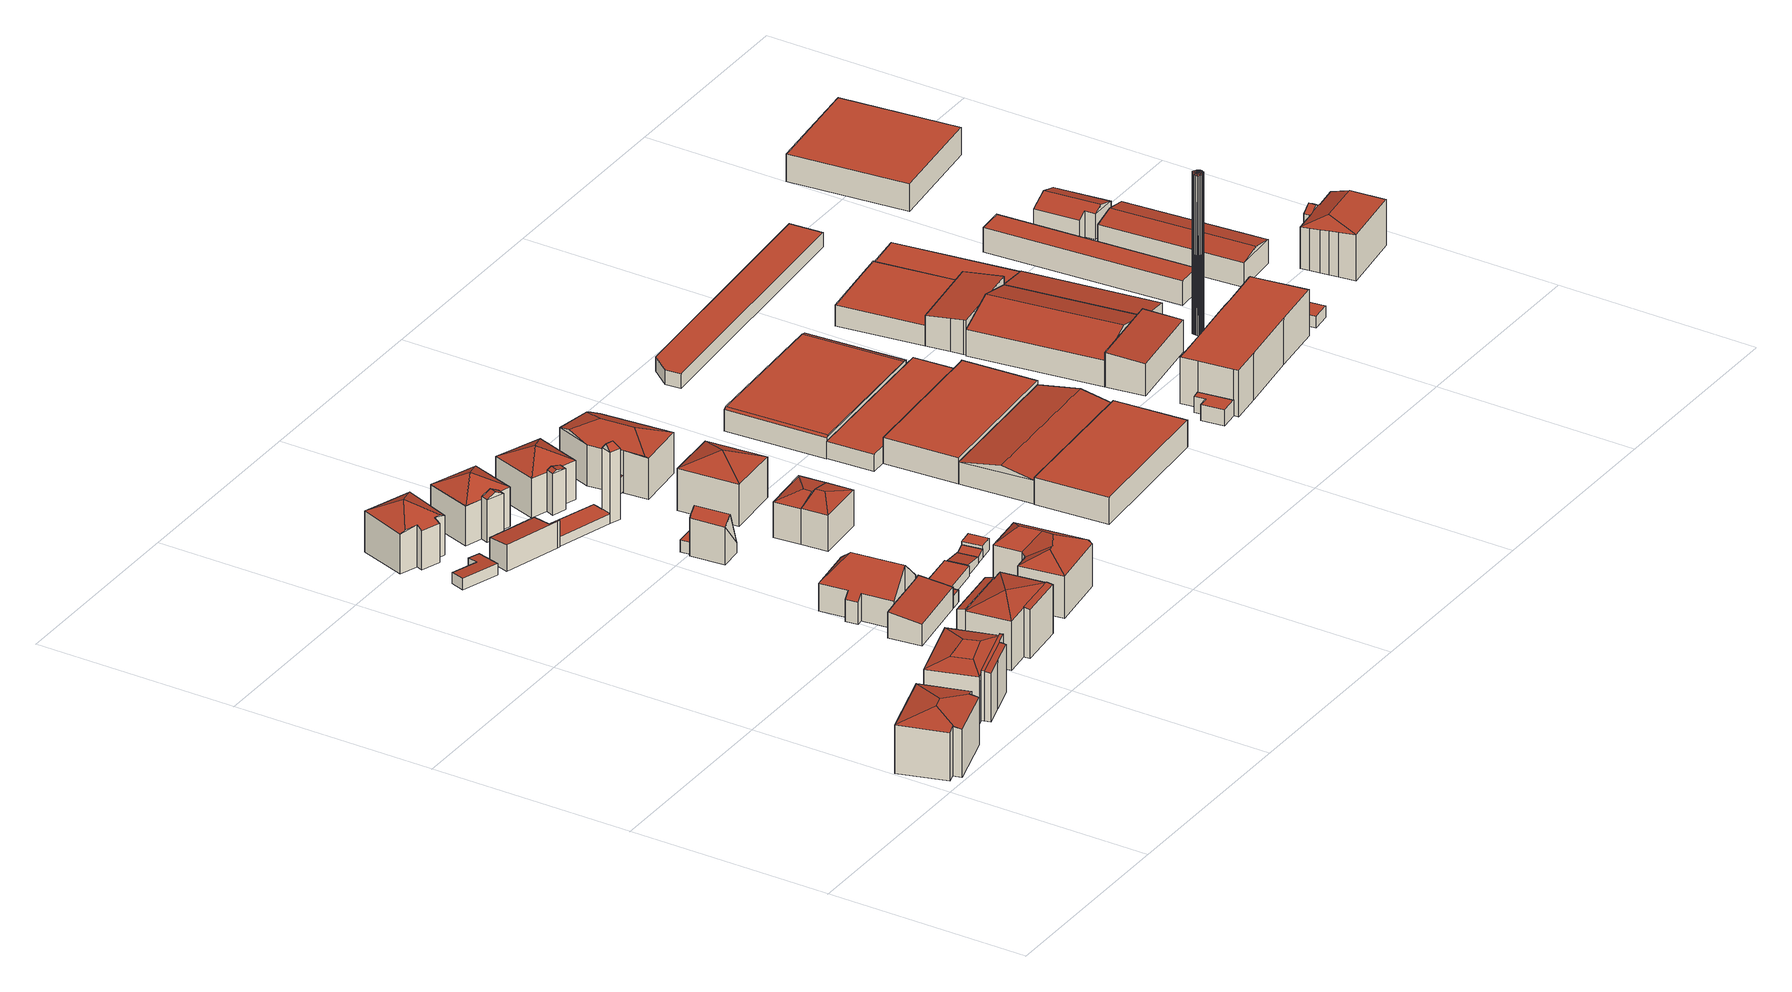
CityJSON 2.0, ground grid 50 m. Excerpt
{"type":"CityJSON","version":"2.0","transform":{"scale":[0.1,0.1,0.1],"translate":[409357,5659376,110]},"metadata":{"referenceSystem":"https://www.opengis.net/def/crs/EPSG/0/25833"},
"CityObjects":{
"building1":{"type":"Building","attributes":{"Dachtyp_tdc":"tdcFreeFormRoof","Gemeindeschluessel":14612000,"Dachneigung":12.89,"QualitaetDacherkennung":84,"Geometrietyp2DReferenz":"3000","measuredHeight":13.68,"function":"31001_9998","roofType":"5000"},"geometry":[{"type":"Solid","lod":"2","boundaries":[[[[0,1,2,3]],[[1,4,5,2]],[[4,6,7,5]],[[6,8,9,7]],[[8,10,11,9]],[[10,12,13,11]],[[12,14,15,13]],[[14,0,3,15]],[[14,12,10,16,17]],[[4,18,19,8,6]],[[19,16,10,8]],[[0,17,16,19,18,1]],[[4,1,18]],[[0,14,17]],[[3,2,5,7,9,11,13,15]]]],"semantics":{"surfaces":[{"type":"WallSurface"},{"type":"RoofSurface"},{"type":"GroundSurface"}],"values":[[0,0,0,0,0,0,0,0,1,1,1,1,0,0,2]]}}]},
"building2":{"type":"Building","attributes":{"Gemeindeschluessel":14612000,"Geometrietyp2DReferenz":"3000","function":"31001_9998","roofType":"9999"},"children":["building2-1","building2-2","building2-3"]},
"building2-1":{"type":"BuildingPart","attributes":{"Dachtyp_tdc":"tdcCutTentRoof","Dachneigung":12.81,"QualitaetDacherkennung":71,"Geometrietyp2DReferenz":"3000","measuredHeight":13.32,"roofType":"9999"},"parents":["building2"],"geometry":[{"type":"MultiSurface","lod":"2","boundaries":[[[20,21,22,23]],[[21,24,25,22]],[[20,26,27,28]],[[21,20,28,29]],[[24,21,29,30]],[[26,31,24,30,27]],[[30,29,28,27]],[[32,23,22,25,33]],[[26,20,23,32]]],"semantics":{"surfaces":[{"type":"WallSurface"},{"type":"RoofSurface"},{"type":"GroundSurface"}],"values":[0,0,1,1,1,1,1,2,0]}}]},
"building2-2":{"type":"BuildingPart","attributes":{"Dachtyp_tdc":"tdcPolyFlatRoof","Dachneigung":0,"QualitaetDacherkennung":34,"Geometrietyp2DReferenz":"3000","measuredHeight":12.52,"roofType":"1000"},"parents":["building2"],"geometry":[{"type":"MultiSurface","lod":"2","boundaries":[[[34,35,31,33,36,37]],[[38,39,40,25,24]],[[39,41,42,43,40]],[[41,39,38,35,34]],[[36,33,25,40,43]]],"semantics":{"surfaces":[{"type":"WallSurface"},{"type":"RoofSurface"},{"type":"GroundSurface"}],"values":[0,0,0,1,2]}}]},
"building2-3":{"type":"BuildingPart","attributes":{"Dachtyp_tdc":"tdcPolyFlatRoof","Dachneigung":13.2,"QualitaetDacherkennung":42,"Geometrietyp2DReferenz":"3000","measuredHeight":12.44,"roofType":"2100"},"parents":["building2"],"geometry":[{"type":"MultiSurface","lod":"2","boundaries":[[[44,45,46,47]],[[45,48,49,46]],[[48,37,36,49]],[[42,44,47,43]],[[42,37,48,45,44]],[[47,46,49,36,43]]],"semantics":{"surfaces":[{"type":"WallSurface"},{"type":"RoofSurface"},{"type":"GroundSurface"}],"values":[0,0,0,0,1,2]}}]},
"building3":{"type":"Building","attributes":{"Dachtyp_tdc":"tdcPolyFlatRoof","Gemeindeschluessel":14612000,"Dachneigung":4.07,"QualitaetDacherkennung":81,"Geometrietyp2DReferenz":"3000","measuredHeight":2.94,"function":"31001_9998","roofType":"2100"},"geometry":[{"type":"Solid","lod":"2","boundaries":[[[[50,51,52,53]],[[51,54,55,52]],[[54,56,57,55]],[[56,58,59,57]],[[58,60,61,59]],[[60,50,53,61]],[[60,58,56,54,51,50]],[[53,52,55,57,59,61]]]],"semantics":{"surfaces":[{"type":"WallSurface"},{"type":"RoofSurface"},{"type":"GroundSurface"}],"values":[[0,0,0,0,0,0,1,2]]}}]},
"building4":{"type":"Building","attributes":{"Gemeindeschluessel":14612000,"Geometrietyp2DReferenz":"3000","function":"31001_9998","roofType":"9999"},"children":["building4-1","building4-2","building4-3"]},
"building4-1":{"type":"BuildingPart","attributes":{"Dachtyp_tdc":"tdcPolyFlatRoof","Dachneigung":12.54,"QualitaetDacherkennung":67,"Geometrietyp2DReferenz":"3000","measuredHeight":12.61,"roofType":"2100"},"parents":["building4"],"geometry":[{"type":"MultiSurface","lod":"2","boundaries":[[[62,63,64,65]],[[63,66,67,68,64]],[[66,63,62,69]],[[70,65,64,68]],[[69,62,65,70,71]]],"semantics":{"surfaces":[{"type":"WallSurface"},{"type":"RoofSurface"},{"type":"GroundSurface"}],"values":[0,0,1,2,0]}}]},
"building4-2":{"type":"BuildingPart","attributes":{"Dachtyp_tdc":"tdcTentRoof","Dachneigung":18.04,"QualitaetDacherkennung":72,"Geometrietyp2DReferenz":"3000","measuredHeight":14.02,"roofType":"3500"},"parents":["building4"],"geometry":[{"type":"MultiSurface","lod":"2","boundaries":[[[72,73,74,75]],[[73,71,70,74]],[[67,76,77,68]],[[76,78,79,77]],[[78,76,80]],[[73,72,78,80]],[[71,73,80]],[[76,67,71,80]],[[79,75,74,70,68,77]]],"semantics":{"surfaces":[{"type":"WallSurface"},{"type":"RoofSurface"},{"type":"GroundSurface"}],"values":[0,0,0,0,1,1,1,1,2]}}]},
"building4-3":{"type":"BuildingPart","attributes":{"Dachtyp_tdc":"tdcPolyFlatRoof","Dachneigung":12.65,"QualitaetDacherkennung":39,"Geometrietyp2DReferenz":"3000","measuredHeight":12.49,"roofType":"2100"},"parents":["building4"],"geometry":[{"type":"MultiSurface","lod":"2","boundaries":[[[81,82,83,79,78]],[[82,84,85,83]],[[84,86,72,75,85]],[[86,84,82,81]],[[79,83,85,75]]],"semantics":{"surfaces":[{"type":"WallSurface"},{"type":"RoofSurface"},{"type":"GroundSurface"}],"values":[0,0,0,1,2]}}]},
"building5":{"type":"Building","attributes":{"Dachtyp_tdc":"tdcFreeFormRoof","Gemeindeschluessel":14612000,"Dachneigung":26.98,"QualitaetDacherkennung":54,"Geometrietyp2DReferenz":"3000","measuredHeight":13.35,"function":"31001_9998","roofType":"5000"},"geometry":[{"type":"Solid","lod":"2","boundaries":[[[[87,88,89,90]],[[88,91,92,89]],[[91,93,94,92]],[[93,95,96,94]],[[95,97,98,96]],[[97,99,100,98]],[[99,101,102,100]],[[101,87,90,102]],[[97,95,103]],[[104,99,97,103]],[[103,105,91,88,87,101,104]],[[103,95,93,105]],[[93,91,105]],[[101,99,104]],[[90,89,92,94,96,98,100,102]]]],"semantics":{"surfaces":[{"type":"WallSurface"},{"type":"RoofSurface"},{"type":"GroundSurface"}],"values":[[0,0,0,0,0,0,0,0,1,1,1,1,0,0,2]]}}]},
"building6":{"type":"Building","attributes":{"Dachtyp_tdc":"tdcPolyFlatRoof","Gemeindeschluessel":14612000,"Dachneigung":7.33,"QualitaetDacherkennung":82,"Geometrietyp2DReferenz":"3000","measuredHeight":6.42,"function":"31001_9998","roofType":"2100"},"geometry":[{"type":"Solid","lod":"2","boundaries":[[[[106,107,108,109]],[[107,110,111,108]],[[110,112,113,111]],[[112,114,115,113]],[[114,116,117,115]],[[116,106,109,117]],[[116,114,112,110,107,106]],[[109,108,111,113,115,117]]]],"semantics":{"surfaces":[{"type":"WallSurface"},{"type":"RoofSurface"},{"type":"GroundSurface"}],"values":[[0,0,0,0,0,0,1,2]]}}]},
"building7":{"type":"Building","attributes":{"Dachtyp_tdc":"tdcHipAndGableRoof","Gemeindeschluessel":14612000,"Dachneigung":42.92,"QualitaetDacherkennung":75,"Geometrietyp2DReferenz":"3000","measuredHeight":12.61,"function":"31001_9998","roofType":"5000"},"geometry":[{"type":"Solid","lod":"2","boundaries":[[[[118,119,120,121]],[[119,122,123,120]],[[122,124,125,123]],[[124,126,127,125]],[[126,128,129,127]],[[128,130,131,129]],[[130,132,133,131]],[[132,134,135,133]],[[134,118,121,135]],[[130,128,136]],[[128,126,124,122,119,118,134,136]],[[134,132,130,136]],[[121,120,123,125,127,129,131,133,135]]]],"semantics":{"surfaces":[{"type":"WallSurface"},{"type":"RoofSurface"},{"type":"GroundSurface"}],"values":[[0,0,0,0,0,0,0,0,0,1,1,1,2]]}}]},
"building8":{"type":"Building","attributes":{"Dachtyp_tdc":"tdcPolyFlatRoof","Gemeindeschluessel":14612000,"Dachneigung":5.52,"QualitaetDacherkennung":85,"Geometrietyp2DReferenz":"3000","measuredHeight":6.55,"function":"31001_9998","roofType":"2100"},"geometry":[{"type":"Solid","lod":"2","boundaries":[[[[137,138,139,140]],[[138,141,142,139]],[[141,143,144,142]],[[143,145,146,144]],[[145,147,148,146]],[[147,149,150,148]],[[149,137,140,150]],[[149,147,145,143,141,138,137]],[[140,139,142,144,146,148,150]]]],"semantics":{"surfaces":[{"type":"WallSurface"},{"type":"RoofSurface"},{"type":"GroundSurface"}],"values":[[0,0,0,0,0,0,0,1,2]]}}]},
"building9":{"type":"Building","attributes":{"Dachtyp_tdc":"tdcPolyFlatRoof","Gemeindeschluessel":14612000,"Dachneigung":6.21,"QualitaetDacherkennung":70,"Geometrietyp2DReferenz":"3000","measuredHeight":3.88,"function":"31001_9998","roofType":"2100"},"geometry":[{"type":"Solid","lod":"2","boundaries":[[[[151,152,153,154]],[[152,155,115,153]],[[155,156,113,115]],[[156,151,154,113]],[[156,155,152,151]],[[154,153,115,113]]]],"semantics":{"surfaces":[{"type":"WallSurface"},{"type":"RoofSurface"},{"type":"GroundSurface"}],"values":[[0,0,0,0,1,2]]}}]},
"building10":{"type":"Building","attributes":{"Dachtyp_tdc":"tdcPolyFlatRoof","Gemeindeschluessel":14612000,"Dachneigung":0,"QualitaetDacherkennung":0,"Geometrietyp2DReferenz":"3000","BezugspunktDach":"2000","measuredHeight":3,"function":"31001_9998"},"geometry":[{"type":"MultiSurface","lod":"2","boundaries":[[[157,158,159,160]],[[160,159,142,144]],[[159,158,161,142]],[[158,157,146,161]],[[157,160,144,146]],[[144,142,161,146]]],"semantics":{"surfaces":[{"type":"RoofSurface"},{"type":"WallSurface"},{"type":"GroundSurface"}],"values":[0,1,1,1,1,2]}}]},
"building11":{"type":"Building","attributes":{"Gemeindeschluessel":14612000,"Geometrietyp2DReferenz":"3000","function":"31001_9998","roofType":"9999"},"children":["building11-1","building11-2"]},
"building11-1":{"type":"BuildingPart","attributes":{"Dachtyp_tdc":"tdcGableRoof","Dachneigung":23.8,"QualitaetDacherkennung":42,"Geometrietyp2DReferenz":"3000","measuredHeight":11.66,"roofType":"3100"},"parents":["building11"],"geometry":[{"type":"MultiSurface","lod":"2","boundaries":[[[162,163,164,165,166]],[[167,168,169,170,171]],[[168,162,166,169]],[[167,163,172]],[[162,168,173]],[[163,162,173,172]],[[168,167,172,173]],[[166,165,170,169]]],"semantics":{"surfaces":[{"type":"WallSurface"},{"type":"RoofSurface"},{"type":"GroundSurface"}],"values":[0,0,0,0,0,1,1,2]}}]},
"building11-2":{"type":"BuildingPart","attributes":{"Dachtyp_tdc":"tdcTentRoof","Dachneigung":30.22,"QualitaetDacherkennung":63,"Geometrietyp2DReferenz":"3000","measuredHeight":13.34,"roofType":"3500"},"parents":["building11"],"geometry":[{"type":"MultiSurface","lod":"2","boundaries":[[[174,175,176,177]],[[175,178,179,176]],[[178,171,170,179]],[[164,180,181,165]],[[180,174,177,181]],[[182,183,184]],[[175,182,184]],[[178,175,184]],[[171,178,184,183,164]],[[164,183,180]],[[180,183,182,174]],[[174,182,175]],[[177,176,179,170,165,181]]],"semantics":{"surfaces":[{"type":"WallSurface"},{"type":"RoofSurface"},{"type":"GroundSurface"}],"values":[0,0,0,0,0,1,1,1,1,0,0,0,2]}}]},
"building12":{"type":"Building","attributes":{"Dachtyp_tdc":"tdcFreeFormRoof","Gemeindeschluessel":14612000,"Dachneigung":69.4,"QualitaetDacherkennung":6,"Geometrietyp2DReferenz":"3000","measuredHeight":11.46,"function":"31001_9998","roofType":"5000"},"geometry":[{"type":"Solid","lod":"2","boundaries":[[[[185,186,187,188]],[[186,189,190,187]],[[189,191,192,190]],[[191,193,194,192]],[[193,185,188,194]],[[191,195,196,185,193]],[[195,189,186,196]],[[186,185,196]],[[191,189,195]],[[188,187,190,192,194]]]],"semantics":{"surfaces":[{"type":"WallSurface"},{"type":"RoofSurface"},{"type":"GroundSurface"}],"values":[[0,0,0,0,0,1,1,0,0,2]]}}]},
"building13":{"type":"Building","attributes":{"Gemeindeschluessel":14612000,"Dachneigung":90,"Dachorientierung":0,"MittlereTraufHoehe":113.21,"QualitaetDacherkennung":99,"ObjektHoehe":2.68,"BodenHoehe":110.53,"Geometrietyp2DReferenz":"3000","AbsoluteHoehe":113.21,"Dachflaeche":64.98,"measuredHeight":2.68,"function":"31001_9998","roofType":"1000","storeysAboveGround":1},"geometry":[{"type":"MultiSurface","lod":"2","boundaries":[[[197,198,199,200]],[[198,201,202,199]],[[201,203,204,202]],[[203,205,206,204]],[[205,207,208,206]],[[207,197,200,208]],[[207,205,203,201,198,197]],[[200,199,202,204,206,208]]],"semantics":{"surfaces":[{"type":"WallSurface"},{"type":"RoofSurface"},{"type":"GroundSurface"}],"values":[0,0,0,0,0,0,1,2]}}]},
"building14":{"type":"Building","attributes":{"Dachtyp_tdc":"tdcPolyFlatRoof","Gemeindeschluessel":14612000,"Dachneigung":2.67,"QualitaetDacherkennung":88,"Geometrietyp2DReferenz":"3000","measuredHeight":3.03,"function":"31001_9998","roofType":"2100"},"geometry":[{"type":"Solid","lod":"2","boundaries":[[[[209,210,188,187]],[[210,211,212,188]],[[210,209,213,211]],[[212,214,187,188]],[[211,213,214,212]],[[213,209,187,214]]]],"semantics":{"surfaces":[{"type":"WallSurface"},{"type":"RoofSurface"},{"type":"GroundSurface"}],"values":[[0,0,1,2,0,0]]}}]},
"building15":{"type":"Building","attributes":{"Gemeindeschluessel":14612000,"Geometrietyp2DReferenz":"3000","function":"31001_9998","roofType":"9999"},"children":["building15-1","building15-2"]},
"building15-1":{"type":"BuildingPart","attributes":{"Dachtyp_tdc":"tdcFreeFormRoof","Dachneigung":49.65,"QualitaetDacherkennung":7,"Geometrietyp2DReferenz":"3000","measuredHeight":19.49,"roofType":"5000"},"parents":["building15"],"geometry":[{"type":"MultiSurface","lod":"2","boundaries":[[[215,216,217,218,219]],[[216,220,221,217]],[[220,222,223,224,221]],[[225,226,222,220]],[[225,220,216]],[[226,225,216,215]],[[226,215,222]],[[218,217,221,224]]],"semantics":{"surfaces":[{"type":"WallSurface"},{"type":"RoofSurface"},{"type":"GroundSurface"}],"values":[0,0,0,1,1,1,0,2]}}]},
"building15-2":{"type":"BuildingPart","attributes":{"Dachtyp_tdc":"tdcPolyFlatRoof","Dachneigung":0,"QualitaetDacherkennung":62,"Geometrietyp2DReferenz":"3000","measuredHeight":2.48,"roofType":"1000"},"parents":["building15"],"geometry":[{"type":"MultiSurface","lod":"2","boundaries":[[[223,227,228,224]],[[227,229,230,228]],[[229,231,232,230]],[[231,233,234,232]],[[233,235,236,234]],[[235,219,218,236]],[[235,233,231,229,227,223,219]],[[218,224,228,230,232,234,236]]],"semantics":{"surfaces":[{"type":"WallSurface"},{"type":"RoofSurface"},{"type":"GroundSurface"}],"values":[0,0,0,0,0,0,1,2]}}]},
"building16":{"type":"Building","attributes":{"Dachtyp_tdc":"tdcFreeFormRoof","Gemeindeschluessel":14612000,"Dachneigung":28.32,"QualitaetDacherkennung":21,"Geometrietyp2DReferenz":"3000","measuredHeight":14.26,"function":"31001_9998","roofType":"5000"},"geometry":[{"type":"Solid","lod":"2","boundaries":[[[[237,238,239,240]],[[238,241,242,239]],[[241,243,244,242]],[[243,245,246,244]],[[245,247,248,246]],[[247,249,250,248]],[[249,251,252,250]],[[251,237,240,252]],[[253,254,255,256,251,249]],[[253,249,247]],[[254,253,247,245]],[[257,255,254,245,243]],[[258,257,243,241]],[[258,241,238]],[[256,255,257,258,238,237]],[[256,237,251]],[[240,239,242,244,246,248,250,252]]]],"semantics":{"surfaces":[{"type":"WallSurface"},{"type":"RoofSurface"},{"type":"GroundSurface"}],"values":[[0,0,0,0,0,0,0,0,1,1,1,1,1,1,1,1,2]]}}]},
"building17":{"type":"Building","attributes":{"Gemeindeschluessel":14612000,"Dachneigung":79.24,"Dachorientierung":0,"MittlereTraufHoehe":112.78,"QualitaetDacherkennung":81,"ObjektHoehe":2.74,"BodenHoehe":110.56,"Geometrietyp2DReferenz":"3000","AbsoluteHoehe":113.3,"Dachflaeche":27.5,"measuredHeight":2.74,"function":"31001_9998","roofType":"2100","storeysAboveGround":1},"geometry":[{"type":"MultiSurface","lod":"2","boundaries":[[[259,260,261,262]],[[260,263,264,261]],[[263,265,266,264]],[[265,259,262,266]],[[265,263,260,259]],[[262,261,264,266]]],"semantics":{"surfaces":[{"type":"WallSurface"},{"type":"RoofSurface"},{"type":"GroundSurface"}],"values":[0,0,0,0,1,2]}}]},
"building18":{"type":"Building","attributes":{"Gemeindeschluessel":14612000,"Dachneigung":69.34,"Dachorientierung":0,"MittlereTraufHoehe":112.46,"QualitaetDacherkennung":67,"ObjektHoehe":2.27,"BodenHoehe":110.68,"Geometrietyp2DReferenz":"3000","AbsoluteHoehe":112.94,"Dachflaeche":13.43,"measuredHeight":2.27,"function":"31001_9998","roofType":"2100","storeysAboveGround":1},"geometry":[{"type":"MultiSurface","lod":"2","boundaries":[[[267,268,269,270]],[[268,271,272,269]],[[271,273,274,272]],[[273,267,270,274]],[[273,271,268,267]],[[270,269,272,274]]],"semantics":{"surfaces":[{"type":"WallSurface"},{"type":"RoofSurface"},{"type":"GroundSurface"}],"values":[0,0,0,0,1,2]}}]},
"building19":{"type":"Building","attributes":{"Gemeindeschluessel":14612000,"Geometrietyp2DReferenz":"3000","function":"31001_9998","roofType":"9999"},"children":["building19-1","building19-2"]},
"building19-1":{"type":"BuildingPart","attributes":{"Dachtyp_tdc":"tdcGableRoof","Dachneigung":12.12,"QualitaetDacherkennung":47,"Geometrietyp2DReferenz":"3000","measuredHeight":10.86,"roofType":"3100"},"parents":["building19"],"geometry":[{"type":"MultiSurface","lod":"2","boundaries":[[[275,276,277,278,279]],[[280,281,282,283,284]],[[281,275,279,282]],[[280,276,285]],[[275,281,286]],[[276,275,286,285]],[[281,280,285,286]],[[279,278,283,282]]],"semantics":{"surfaces":[{"type":"WallSurface"},{"type":"RoofSurface"},{"type":"GroundSurface"}],"values":[0,0,0,0,0,1,1,2]}}]},
"building19-2":{"type":"BuildingPart","attributes":{"Dachtyp_tdc":"tdcTentRoof","Dachneigung":29.15,"QualitaetDacherkennung":69,"Geometrietyp2DReferenz":"3000","measuredHeight":13.18,"roofType":"3500"},"parents":["building19"],"geometry":[{"type":"MultiSurface","lod":"2","boundaries":[[[277,287,288,278]],[[287,289,290,288]],[[289,291,292,290]],[[291,293,294,292]],[[293,295,296,294]],[[295,284,283,296]],[[291,289,297]],[[293,291,297]],[[295,293,297]],[[289,287,277,284,295,297]],[[278,288,290,292,294,296,283]]],"semantics":{"surfaces":[{"type":"WallSurface"},{"type":"RoofSurface"},{"type":"GroundSurface"}],"values":[0,0,0,0,0,0,1,1,1,1,2]}}]},
"building20":{"type":"Building","attributes":{"Dachtyp_tdc":"tdcHipAndGableRoof","Gemeindeschluessel":14612000,"Dachneigung":10.85,"QualitaetDacherkennung":64,"Geometrietyp2DReferenz":"3000","measuredHeight":10.32,"function":"31001_9998","roofType":"5000"},"geometry":[{"type":"Solid","lod":"2","boundaries":[[[[298,299,300,301]],[[299,302,303,300]],[[302,304,305,303]],[[304,298,301,305]],[[302,299,306]],[[298,304,307]],[[299,298,307,306]],[[304,302,306,307]],[[301,300,303,305]]]],"semantics":{"surfaces":[{"type":"WallSurface"},{"type":"RoofSurface"},{"type":"GroundSurface"}],"values":[[0,0,0,0,1,0,1,1,2]]}}]},
"building21":{"type":"Building","attributes":{"Dachtyp_tdc":"tdcHipAndGableRoof","Gemeindeschluessel":14612000,"Dachneigung":11.86,"QualitaetDacherkennung":70,"Geometrietyp2DReferenz":"3000","measuredHeight":10.42,"function":"31001_9998","roofType":"5000"},"geometry":[{"type":"Solid","lod":"2","boundaries":[[[[308,309,310,305]],[[309,311,312,310]],[[311,298,301,312]],[[298,308,305,301]],[[311,309,313]],[[308,298,314]],[[309,308,314,313]],[[298,311,313,314]],[[305,310,312,301]]]],"semantics":{"surfaces":[{"type":"WallSurface"},{"type":"RoofSurface"},{"type":"GroundSurface"}],"values":[[0,0,0,0,1,0,1,1,2]]}}]},
"building22":{"type":"Building","attributes":{"Gemeindeschluessel":14612000,"Dachorientierung":0,"MittlereTraufHoehe":113.73,"ObjektHoehe":3,"BodenHoehe":110.73,"Geometrietyp2DReferenz":"3000","BezugspunktDach":"2000","AbsoluteHoehe":113.73,"Dachflaeche":17.07,"measuredHeight":3,"function":"31001_9998","storeysAboveGround":1},"geometry":[{"type":"MultiSurface","lod":"2","boundaries":[[[315,316,317,318]],[[318,317,319,269]],[[317,316,320,319]],[[316,315,272,320]],[[315,318,269,272]],[[269,319,320,272]]],"semantics":{"surfaces":[{"type":"RoofSurface"},{"type":"WallSurface"},{"type":"GroundSurface"}],"values":[0,1,1,1,1,2]}}]},
"building23":{"type":"Building","attributes":{"Dachtyp_tdc":"tdcPolyFlatRoof","Gemeindeschluessel":14612000,"Dachneigung":0,"QualitaetDacherkennung":32,"Geometrietyp2DReferenz":"3000","measuredHeight":4.1,"function":"31001_9998","roofType":"1000"},"geometry":[{"type":"Solid","lod":"2","boundaries":[[[[321,322,323,324]],[[322,325,326,323]],[[325,327,328,326]],[[327,329,330,328]],[[329,331,332,330]],[[331,321,324,332]],[[331,329,327,325,322,321]],[[324,323,326,328,330,332]]]],"semantics":{"surfaces":[{"type":"WallSurface"},{"type":"RoofSurface"},{"type":"GroundSurface"}],"values":[[0,0,0,0,0,0,1,2]]}}]},
"building24":{"type":"Building","attributes":{"Dachtyp_tdc":"tdcTentRoof","Gemeindeschluessel":14612000,"Dachneigung":26.22,"QualitaetDacherkennung":68,"Geometrietyp2DReferenz":"3000","measuredHeight":13.57,"function":"31001_9998","roofType":"3500"},"geometry":[{"type":"Solid","lod":"2","boundaries":[[[[333,334,335,336]],[[334,337,338,335]],[[337,339,340,338]],[[339,333,336,340]],[[334,333,341]],[[337,334,341]],[[339,337,341]],[[333,339,341]],[[336,335,338,340]]]],"semantics":{"surfaces":[{"type":"WallSurface"},{"type":"RoofSurface"},{"type":"GroundSurface"}],"values":[[0,0,0,0,1,1,1,1,2]]}}]},
"building25":{"type":"Building","attributes":{"Dachtyp_tdc":"tdcFreeFormRoof","Gemeindeschluessel":14612000,"Dachneigung":24.93,"QualitaetDacherkennung":68,"Geometrietyp2DReferenz":"3000","measuredHeight":13.1,"function":"31001_9998","roofType":"5000"},"geometry":[{"type":"Solid","lod":"2","boundaries":[[[[342,343,344,345]],[[343,346,347,344]],[[346,348,349,347]],[[348,350,351,349]],[[350,352,353,351]],[[352,354,355,353]],[[354,356,357,355]],[[356,358,359,357]],[[358,360,361,359]],[[360,342,345,361]],[[360,362,363,364]],[[365,366,352,367]],[[362,358,356,354,366,365,363]],[[363,365,367,350,348,346,343,342,364]],[[360,358,362]],[[342,360,364]],[[352,350,367]],[[354,352,366]],[[345,344,347,349,351,353,355,357,359,361]]]],"semantics":{"surfaces":[{"type":"WallSurface"},{"type":"RoofSurface"},{"type":"GroundSurface"}],"values":[[0,0,0,0,0,0,0,0,0,0,1,1,1,1,0,0,0,0,2]]}}]},
"building26":{"type":"Building","attributes":{"Dachtyp_tdc":"tdcPolyFlatRoof","Gemeindeschluessel":14612000,"Dachneigung":0,"QualitaetDacherkennung":37,"Geometrietyp2DReferenz":"3000","measuredHeight":6.84,"function":"31001_2000","roofType":"1000"},"geometry":[{"type":"Solid","lod":"2","boundaries":[[[[368,369,370,371]],[[369,372,373,370]],[[372,374,375,373]],[[374,368,371,375]],[[374,372,369,368]],[[371,370,373,375]]]],"semantics":{"surfaces":[{"type":"WallSurface"},{"type":"RoofSurface"},{"type":"GroundSurface"}],"values":[[0,0,0,0,1,2]]}}]},
"building27":{"type":"Building","attributes":{"Dachtyp_tdc":"tdcGableRoof","Gemeindeschluessel":14612000,"Dachneigung":10.02,"QualitaetDacherkennung":40,"Geometrietyp2DReferenz":"3000","measuredHeight":7.33,"function":"31001_2000","roofType":"3100"},"geometry":[{"type":"Solid","lod":"2","boundaries":[[[[376,377,378,379]],[[377,380,381,378]],[[380,382,383,381]],[[382,376,379,383]],[[380,377,384]],[[376,382,385]],[[377,376,385,384]],[[382,380,384,385]],[[379,378,381,383]]]],"semantics":{"surfaces":[{"type":"WallSurface"},{"type":"RoofSurface"},{"type":"GroundSurface"}],"values":[[0,0,0,0,0,0,1,1,2]]}}]},
"building28":{"type":"Building","attributes":{"Dachtyp_tdc":"tdcPolyFlatRoof","Gemeindeschluessel":14612000,"Dachneigung":0,"QualitaetDacherkennung":41,"Geometrietyp2DReferenz":"3000","measuredHeight":6.55,"function":"31001_2000","roofType":"1000"},"geometry":[{"type":"Solid","lod":"2","boundaries":[[[[386,387,388,389]],[[387,390,391,388]],[[390,392,378,391]],[[392,393,379,378]],[[393,386,389,379]],[[393,392,390,387,386]],[[389,388,391,378,379]]]],"semantics":{"surfaces":[{"type":"WallSurface"},{"type":"RoofSurface"},{"type":"GroundSurface"}],"values":[[0,0,0,0,0,1,2]]}}]},
"building29":{"type":"Building","attributes":{"Dachtyp_tdc":"tdcPolyFlatRoof","Gemeindeschluessel":14612000,"Dachneigung":0,"QualitaetDacherkennung":85,"Geometrietyp2DReferenz":"3000","measuredHeight":4.33,"function":"31001_2000","roofType":"1000"},"geometry":[{"type":"Solid","lod":"2","boundaries":[[[[394,395,396,397]],[[395,398,399,396]],[[398,400,401,399]],[[400,402,403,401]],[[402,404,405,403]],[[404,394,397,405]],[[404,402,400,398,395,394]],[[397,396,399,401,403,405]]]],"semantics":{"surfaces":[{"type":"WallSurface"},{"type":"RoofSurface"},{"type":"GroundSurface"}],"values":[[0,0,0,0,0,0,1,2]]}}]},
"building30":{"type":"Building","attributes":{"Dachtyp_tdc":"tdcCutGableRoof","Gemeindeschluessel":14612000,"Dachneigung":0.026,"QualitaetDacherkennung":36,"Geometrietyp2DReferenz":"3000","measuredHeight":5.68,"function":"31001_2000","roofType":"9999"},"geometry":[{"type":"Solid","lod":"2","boundaries":[[[[406,407,408,409]],[[407,410,411,408]],[[410,412,413,411]],[[412,406,409,413]],[[407,406,414,415]],[[410,407,415,416]],[[412,410,416,417]],[[406,412,417,414]],[[416,415,414,417]],[[409,408,411,413]]]],"semantics":{"surfaces":[{"type":"WallSurface"},{"type":"RoofSurface"},{"type":"GroundSurface"}],"values":[[0,0,0,0,1,0,1,0,1,2]]}}]},
"building31":{"type":"Building","attributes":{"Dachtyp_tdc":"tdcPolyFlatRoof","Gemeindeschluessel":14612000,"Dachneigung":0,"QualitaetDacherkennung":74,"Geometrietyp2DReferenz":"3000","measuredHeight":4.01,"function":"31001_2000","roofType":"1000"},"geometry":[{"type":"Solid","lod":"2","boundaries":[[[[418,419,420,421]],[[419,422,423,420]],[[422,424,425,423]],[[424,426,427,425]],[[426,428,429,427]],[[428,418,421,429]],[[428,426,424,422,419,418]],[[421,420,423,425,427,429]]]],"semantics":{"surfaces":[{"type":"WallSurface"},{"type":"RoofSurface"},{"type":"GroundSurface"}],"values":[[0,0,0,0,0,0,1,2]]}}]},
"building32":{"type":"Building","attributes":{"Dachtyp_tdc":"tdcPolyFlatRoof","Gemeindeschluessel":14612000,"Dachneigung":3.28,"QualitaetDacherkennung":87,"Geometrietyp2DReferenz":"3000","measuredHeight":8.64,"function":"31001_2000","roofType":"2100"},"geometry":[{"type":"Solid","lod":"2","boundaries":[[[[430,431,432,433]],[[431,434,435,432]],[[434,436,437,435]],[[436,438,439,437]],[[438,430,433,439]],[[438,436,434,431,430]],[[433,432,435,437,439]]]],"semantics":{"surfaces":[{"type":"WallSurface"},{"type":"RoofSurface"},{"type":"GroundSurface"}],"values":[[0,0,0,0,0,1,2]]}}]},
"building33":{"type":"Building","attributes":{"Dachtyp_tdc":"tdcPolyFlatRoof","Gemeindeschluessel":14612000,"Dachneigung":0,"QualitaetDacherkennung":77,"Geometrietyp2DReferenz":"3000","measuredHeight":3.54,"function":"31001_2000","roofType":"1000"},"geometry":[{"type":"Solid","lod":"2","boundaries":[[[[440,441,442,443]],[[441,444,445,442]],[[444,446,447,445]],[[446,448,449,447]],[[448,440,443,449]],[[448,446,444,441,440]],[[443,442,445,447,449]]]],"semantics":{"surfaces":[{"type":"WallSurface"},{"type":"RoofSurface"},{"type":"GroundSurface"}],"values":[[0,0,0,0,0,1,2]]}}]},
"building34":{"type":"Building","attributes":{"Dachtyp_tdc":"tdcGableRoof","Gemeindeschluessel":14612000,"Dachneigung":17.13,"QualitaetDacherkennung":94,"Geometrietyp2DReferenz":"3000","measuredHeight":9.78,"function":"31001_2000","roofType":"3100"},"geometry":[{"type":"Solid","lod":"2","boundaries":[[[[450,451,432,452]],[[451,453,433,432]],[[453,454,455,433]],[[454,450,452,455]],[[453,451,456]],[[450,454,457]],[[451,450,457,456]],[[454,453,456,457]],[[452,432,433,455]]]],"semantics":{"surfaces":[{"type":"WallSurface"},{"type":"RoofSurface"},{"type":"GroundSurface"}],"values":[[0,0,0,0,0,0,1,1,2]]}}]},
"building35":{"type":"Building","attributes":{"Dachtyp_tdc":"tdcPolyFlatRoof","Gemeindeschluessel":14612000,"Dachneigung":0,"QualitaetDacherkennung":70,"Geometrietyp2DReferenz":"3000","measuredHeight":11.62,"function":"31001_2000","roofType":"1000"},"geometry":[{"type":"Solid","lod":"2","boundaries":[[[[458,459,460,461]],[[459,462,463,460]],[[462,464,465,463]],[[464,466,467,465]],[[466,468,469,467]],[[468,470,471,469]],[[470,472,473,471]],[[472,474,475,473]],[[474,476,477,475]],[[476,478,479,477]],[[478,480,481,479]],[[480,482,483,481]],[[482,484,485,483]],[[484,486,487,485]],[[486,488,489,487]],[[488,490,491,489]],[[490,458,461,491]],[[490,488,486,484,482,480,478,476,474,472,470,468,466,464,462,459,458]],[[461,460,463,465,467,469,471,473,475,477,479,481,483,485,487,489,491]]]],"semantics":{"surfaces":[{"type":"WallSurface"},{"type":"RoofSurface"},{"type":"GroundSurface"}],"values":[[0,0,0,0,0,0,0,0,0,0,0,0,0,0,0,0,0,1,2]]}}]},
"building36":{"type":"Building","attributes":{"Dachtyp_tdc":"tdcPolyFlatRoof","Gemeindeschluessel":14612000,"Dachneigung":6.23,"QualitaetDacherkennung":80,"Geometrietyp2DReferenz":"3000","measuredHeight":8.73,"function":"31001_2000","roofType":"2100"},"geometry":[{"type":"Solid","lod":"2","boundaries":[[[[492,493,494,495]],[[493,496,497,494]],[[496,498,499,497]],[[498,500,501,499]],[[500,502,503,501]],[[502,504,505,503]],[[504,492,495,505]],[[504,502,500,498,496,493,492]],[[495,494,497,499,501,503,505]]]],"semantics":{"surfaces":[{"type":"WallSurface"},{"type":"RoofSurface"},{"type":"GroundSurface"}],"values":[[0,0,0,0,0,0,0,1,2]]}}]},
"building37":{"type":"Building","attributes":{"Dachtyp_tdc":"tdcPolyFlatRoof","Gemeindeschluessel":14612000,"Dachneigung":0,"QualitaetDacherkennung":73,"Geometrietyp2DReferenz":"3000","measuredHeight":5.17,"function":"31001_2000","roofType":"1000"},"geometry":[{"type":"Solid","lod":"2","boundaries":[[[[506,507,508,509]],[[507,510,511,508]],[[510,512,513,511]],[[512,514,515,513]],[[514,516,517,515]],[[516,506,509,517]],[[516,514,512,510,507,506]],[[509,508,511,513,515,517]]]],"semantics":{"surfaces":[{"type":"WallSurface"},{"type":"RoofSurface"},{"type":"GroundSurface"}],"values":[[0,0,0,0,0,0,1,2]]}}]},
"building38":{"type":"Building","attributes":{"Stand_DGM":"2016","Stand_Basis-DLM":"2021","Gemeindeschluessel":"14612000","ObjektHoehe":40,"Stand_Laserscan":"2016","BodenHoehe":110.76,"Stand_3D-Stadtmodell":"2023","Geometrietyp2DReferenz":1000,"AbsoluteHoehe":150.76,"measuredHeight":40,"function":"51002_1290","roofType":"9999"},"geometry":[{"type":"MultiSurface","lod":"2","boundaries":[[[518,519,520]],[[518,520,521]],[[518,521,522]],[[518,522,523]],[[518,523,524]],[[518,524,525]],[[518,525,526]],[[518,526,527]],[[518,527,528]],[[518,529,530]],[[518,528,531]],[[518,531,532]],[[518,532,529]],[[518,530,533]],[[518,533,534]],[[518,534,535]],[[518,535,536]],[[518,536,537]],[[531,528,538]],[[531,538,539]],[[528,527,540]],[[528,540,538]],[[527,526,541]],[[527,541,540]],[[526,525,542]],[[526,542,541]],[[525,524,543]],[[525,543,542]],[[524,523,544]],[[524,544,543]],[[523,522,545]],[[523,545,544]],[[522,521,546]],[[522,546,545]],[[521,520,547]],[[521,547,546]],[[519,548,549]],[[520,519,549]],[[520,549,547]],[[519,518,548]],[[518,537,550]],[[518,550,548]],[[537,536,551]],[[537,551,550]],[[536,535,552]],[[536,552,551]],[[535,534,553]],[[535,553,552]],[[534,533,554]],[[534,554,553]],[[533,530,555]],[[533,555,554]],[[530,529,556]],[[530,556,555]],[[529,532,557]],[[529,557,556]],[[532,531,539]],[[532,539,557]],[[546,547,549]],[[546,549,548]],[[546,548,550]],[[546,550,551]],[[546,551,552]],[[546,552,553]],[[546,553,554]],[[546,554,555]],[[546,555,556]],[[546,556,557]],[[546,557,539]],[[546,539,538]],[[546,538,540]],[[546,540,541]],[[546,541,542]],[[546,542,543]],[[546,543,544]],[[546,544,545]]],"semantics":{"surfaces":[{"type":"RoofSurface"},{"type":"WallSurface"},{"type":"GroundSurface"}],"values":[0,0,0,0,0,0,0,0,0,0,0,0,0,0,0,0,0,0,1,1,1,1,1,1,1,1,1,1,1,1,1,1,1,1,1,1,1,1,1,1,1,1,1,1,1,1,1,1,1,1,1,1,1,1,1,1,1,1,2,2,2,2,2,2,2,2,2,2,2,2,2,2,2,2,2,2]}}]},
"building39":{"type":"Building","attributes":{"Dachtyp_tdc":"tdcPolyFlatRoof","Gemeindeschluessel":14612000,"Dachneigung":9.51,"QualitaetDacherkennung":91,"Geometrietyp2DReferenz":"3000","measuredHeight":6.54,"function":"31001_2000","roofType":"2100"},"geometry":[{"type":"Solid","lod":"2","boundaries":[[[[558,559,452,432]],[[559,560,561,452]],[[560,562,563,561]],[[562,564,565,563]],[[564,566,435,565]],[[566,558,432,435]],[[566,564,562,560,559,558]],[[432,452,561,563,565,435]]]],"semantics":{"surfaces":[{"type":"WallSurface"},{"type":"RoofSurface"},{"type":"GroundSurface"}],"values":[[0,0,0,0,0,0,1,2]]}}]},
"building40":{"type":"Building","attributes":{"Dachtyp_tdc":"tdcPolyFlatRoof","Gemeindeschluessel":14612000,"Dachneigung":0,"QualitaetDacherkennung":86,"Geometrietyp2DReferenz":"3000","measuredHeight":4.69,"function":"31001_2000","roofType":"1000"},"geometry":[{"type":"Solid","lod":"2","boundaries":[[[[567,568,515,517]],[[568,569,570,515]],[[569,571,572,570]],[[571,573,574,572]],[[573,567,517,574]],[[573,571,569,568,567]],[[517,515,570,572,574]]]],"semantics":{"surfaces":[{"type":"WallSurface"},{"type":"RoofSurface"},{"type":"GroundSurface"}],"values":[[0,0,0,0,0,1,2]]}}]},
"building41":{"type":"Building","attributes":{"Dachtyp_tdc":"tdcPolyFlatRoof","Gemeindeschluessel":14612000,"Dachneigung":0,"QualitaetDacherkennung":95,"Geometrietyp2DReferenz":"3000","measuredHeight":2.92,"function":"31001_2000","roofType":"1000"},"geometry":[{"type":"Solid","lod":"2","boundaries":[[[[575,576,577,578]],[[576,579,580,577]],[[579,581,582,580]],[[581,575,578,582]],[[581,579,576,575]],[[578,577,580,582]]]],"semantics":{"surfaces":[{"type":"WallSurface"},{"type":"RoofSurface"},{"type":"GroundSurface"}],"values":[[0,0,0,0,1,2]]}}]},
"building42":{"type":"Building","attributes":{"Dachtyp_tdc":"tdcPolyFlatRoof","Gemeindeschluessel":14612000,"Dachneigung":0,"QualitaetDacherkennung":98,"Geometrietyp2DReferenz":"3000","measuredHeight":6.1,"function":"31001_2000","roofType":"1000"},"geometry":[{"type":"Solid","lod":"2","boundaries":[[[[583,584,585,586]],[[584,587,588,585]],[[587,589,590,588]],[[589,583,586,590]],[[589,587,584,583]],[[586,585,588,590]]]],"semantics":{"surfaces":[{"type":"WallSurface"},{"type":"RoofSurface"},{"type":"GroundSurface"}],"values":[[0,0,0,0,1,2]]}}]},
"building43":{"type":"Building","attributes":{"Dachtyp_tdc":"tdcGableRoof","Gemeindeschluessel":14612000,"Dachneigung":12.07,"QualitaetDacherkennung":96,"Geometrietyp2DReferenz":"3000","measuredHeight":7.3,"function":"31001_2000","roofType":"3100"},"geometry":[{"type":"Solid","lod":"2","boundaries":[[[[591,592,593,594]],[[592,595,596,593]],[[595,597,598,596]],[[597,599,600,598]],[[599,601,602,600]],[[601,591,594,602]],[[591,601,603,604]],[[599,597,595,592,604,603]],[[603,601,599]],[[591,604,592]],[[594,593,596,598,600,602]]]],"semantics":{"surfaces":[{"type":"WallSurface"},{"type":"RoofSurface"},{"type":"GroundSurface"}],"values":[[0,0,0,0,0,0,1,1,0,0,2]]}}]},
"building44":{"type":"Building","attributes":{"Dachtyp_tdc":"tdcFreeFormRoof","Gemeindeschluessel":14612000,"Dachneigung":19.33,"QualitaetDacherkennung":96,"Geometrietyp2DReferenz":"3000","measuredHeight":7.28,"function":"31001_2000","roofType":"5000"},"geometry":[{"type":"Solid","lod":"2","boundaries":[[[[605,606,607,608]],[[606,609,610,607]],[[609,611,612,610]],[[611,613,614,612]],[[613,615,616,614]],[[615,605,608,616]],[[617,615,613,618]],[[605,617,618,611,609,606]],[[613,611,618]],[[605,615,617]],[[608,607,610,612,614,616]]]],"semantics":{"surfaces":[{"type":"WallSurface"},{"type":"RoofSurface"},{"type":"GroundSurface"}],"values":[[0,0,0,0,0,0,1,1,0,0,2]]}}]},
"building45":{"type":"Building","attributes":{"Gemeindeschluessel":14612000,"Geometrietyp2DReferenz":"3000","function":"31001_9998","roofType":"9999"},"children":["building45-1","building45-2"]},
"building45-1":{"type":"BuildingPart","attributes":{"Dachtyp_tdc":"tdcHipRoof","Dachneigung":13.78,"QualitaetDacherkennung":55,"Geometrietyp2DReferenz":"3000","measuredHeight":13.36,"roofType":"3200"},"parents":["building45"],"geometry":[{"type":"MultiSurface","lod":"2","boundaries":[[[619,620,621,622]],[[623,624,625]],[[623,626,627,624]],[[626,619,622,627]],[[620,628,629,621]],[[628,630,631,629]],[[630,632,633,631]],[[632,634,635,633]],[[634,636,637,635]],[[636,638,639,637]],[[638,640,639]],[[636,634,632,630,628,620,641]],[[619,626,642]],[[620,619,642,641]],[[626,623,643,644,638,636,641,642]],[[624,627,622,621,629,631,633,635,637,639]]],"semantics":{"surfaces":[{"type":"WallSurface"},{"type":"RoofSurface"},{"type":"GroundSurface"}],"values":[0,0,0,0,0,0,0,0,0,0,0,1,1,1,1,2]}}]},
"building45-2":{"type":"BuildingPart","attributes":{"Dachtyp_tdc":"tdcGableRoof","Dachneigung":30.75,"QualitaetDacherkennung":81,"Geometrietyp2DReferenz":"3000","measuredHeight":11.47,"roofType":"3100"},"parents":["building45"],"geometry":[{"type":"MultiSurface","lod":"2","boundaries":[[[640,645,646,639]],[[645,647,648,646]],[[647,625,624,648]],[[640,644,649,650,645]],[[647,650,649,643,625]],[[645,650,647]],[[646,648,624,639]]],"semantics":{"surfaces":[{"type":"WallSurface"},{"type":"RoofSurface"},{"type":"GroundSurface"}],"values":[0,0,0,1,1,0,2]}}]},
"building46":{"type":"Building","attributes":{"Dachtyp_tdc":"tdcPolyFlatRoof","Gemeindeschluessel":14612000,"Dachneigung":0,"QualitaetDacherkennung":57,"Geometrietyp2DReferenz":"3000","measuredHeight":6.92,"function":"31001_3211","roofType":"1000"},"geometry":[{"type":"Solid","lod":"2","boundaries":[[[[651,652,653,654]],[[652,655,656,653]],[[655,657,658,656]],[[657,651,654,658]],[[657,655,652,651]],[[654,653,656,658]]]],"semantics":{"surfaces":[{"type":"WallSurface"},{"type":"RoofSurface"},{"type":"GroundSurface"}],"values":[[0,0,0,0,1,2]]}}]}
},
"vertices":[
[201,48,124],[66,8,124],[66,8,4],[201,48,4],[60,29,129],[60,29,4],[41,23,124],[41,23,4],[5,141,125],[5,141,4],[178,193,125],[178,193,4],[214,75,124],[214,75,4],[194,69,129],[194,69,4],[128,102,141],[195,67,129],[61,27,129],[97,93,141],
[235,210,126],[408,263,126],[408,263,5],[235,210,5],[443,145,126],[443,145,5],[271,92,126],[310,131,137],[295,179,137],[371,195,138],[383,157,138],[290,98,126],[271,92,5],[290,98,5],
[292,92,130],[290,98,130],[292,92,5],[292,92,129],[443,145,130],[446,138,130],[446,138,5],[414,128,130],[414,128,129],[414,128,5],
[418,114,126],[350,93,126],[350,93,5],[418,114,5],[296,77,126],[296,77,5],
[168,1332,37],[180,1367,35],[180,1367,8],[168,1332,8],[245,1345,35],[245,1345,8],[253,1371,33],[253,1371,8],[281,1361,33],[281,1361,8],[261,1301,37],[261,1301,8],
[490,283,124],[636,301,124],[636,301,2],[490,283,2],[639,281,129],[639,281,125],[639,281,2],[493,263,129],[493,263,2],[493,263,125],
[569,162,125],[507,154,125],[507,154,2],[569,162,2],[671,285,125],[671,285,2],[685,176,125],[685,176,2],[588,219,143],
[685,176,127],[687,161,124],[687,161,2],[571,147,124],[571,147,2],[569,162,127],
[240,1435,106],[193,1451,106],[193,1451,8],[240,1435,8],[199,1467,113],[199,1467,8],[155,1482,107],[155,1482,8],[193,1595,111],[193,1595,8],[312,1555,111],[312,1555,8],[273,1442,107],[273,1442,8],[245,1451,113],[245,1451,8],[235,1523,141],[261,1446,113],[168,1478,113],
[478,450,71],[515,456,71],[515,456,6],[478,450,6],[628,472,71],[628,472,6],[645,475,71],[645,475,6],[657,395,60],[657,395,6],[489,369,60],[489,369,6],
[515,456,77],[506,534,77],[506,534,8],[515,456,8],[491,532,63],[491,532,8],[487,563,63],[487,563,8],[502,565,77],[502,565,8],[494,634,77],[494,634,8],[608,647,81],[608,647,8],[628,472,81],[628,472,8],[575,465,134],[575,465,8],[560,594,134],
[285,1294,73],[302,1347,67],[302,1347,7],[285,1294,7],[425,1310,67],[425,1310,7],[410,1263,72],[410,1263,7],[435,1256,72],[435,1256,7],[433,1250,73],[433,1250,7],[427,1252,73],[427,1252,7],
[674,479,44],[686,399,36],[686,399,6],[674,479,6],[657,395,36],[645,475,44],
[435,1256,37],[451,1302,37],[425,1310,37],[410,1263,37],[451,1302,7],
[367,1393,113],[373,1411,113],[373,1411,106],[373,1411,7],[367,1393,7],[417,1396,112],[411,1378,112],[411,1378,7],[417,1396,7],[417,1396,106],[396,1403,124],[390,1386,124],
[368,1537,106],[487,1496,106],[487,1496,7],[368,1537,7],[449,1386,106],[449,1386,7],[330,1425,106],[330,1425,7],[368,1537,107],[330,1425,107],[408,1461,140],
[553,993,108],[602,998,32],[602,998,7],[553,993,7],[610,912,32],[610,912,7],[554,907,101],[554,907,7],[547,992,102],[547,992,7],[577,909,122],[569,994,122],
[783,494,32],[784,488,32],[784,488,5],[783,494,5],[791,439,32],[791,439,5],[791,436,32],[791,436,5],[683,420,32],[683,420,5],[674,479,32],[674,479,5],
[602,998,35],[553,993,37],[551,1019,37],[551,1019,7],[599,1024,35],[599,1024,7],
[580,1234,186],[607,1226,186],[607,1226,8],[580,1234,8],[580,1234,32],[598,1199,186],[598,1199,8],[572,1208,186],[572,1208,32],[572,1208,8],[593,1215,202],[576,1221,202],
[433,1250,32],[433,1250,8],[435,1256,32],[435,1256,8],[451,1302,32],[451,1302,8],[452,1304,32],[452,1304,8],[588,1260,32],[588,1260,8],
[897,191,109],[751,171,109],[751,171,3],[897,191,3],[736,280,109],[736,280,3],[775,285,109],[775,285,3],[790,303,109],[790,303,3],[782,370,109],[782,370,3],[887,383,109],[887,383,3],[908,207,109],[908,207,3],[839,340,138],[846,286,138],[835,251,146],[899,202,115],[804,234,139],[787,231,139],
[784,488,33],[838,496,23],[838,496,6],[784,488,6],[845,447,23],[845,447,6],[791,439,33],[791,439,6],
[838,496,20],[863,500,29],[863,500,7],[838,496,7],[870,451,29],[870,451,7],[845,447,20],[845,447,7],
[538,1333,111],[545,1351,111],[545,1351,105],[545,1351,7],[538,1333,7],[580,1340,110],[573,1321,110],[573,1321,7],[580,1340,7],[580,1340,105],[556,1348,116],[549,1329,116],
[545,1352,105],[545,1352,7],[504,1365,106],[504,1365,7],[543,1480,106],[543,1480,7],[660,1440,104],[660,1440,7],[621,1326,104],[621,1326,7],[580,1403,139],
[832,823,99],[837,756,99],[837,756,9],[832,823,9],[716,746,99],[716,746,9],[711,812,99],[711,812,9],[780,794,112],[778,818,112],
[711,812,98],[705,878,98],[705,878,9],[826,888,99],[826,888,9],[763,839,113],[765,817,113],
[870,451,37],[905,456,37],[898,505,37],[863,500,37],[898,505,7],[905,456,7],
[670,1287,50],[688,1289,50],[688,1289,9],[670,1287,9],[690,1267,50],[690,1267,9],[698,1267,50],[698,1267,9],[699,1254,50],[699,1254,9],[673,1252,50],[673,1252,9],
[710,967,111],[697,1116,111],[697,1116,6],[710,967,6],[832,1128,108],[832,1128,6],[845,979,108],[845,979,6],[769,1047,142],
[699,1254,112],[698,1267,112],[698,1267,6],[699,1254,6],[690,1267,108],[690,1267,6],[688,1289,108],[688,1289,6],[684,1335,108],[684,1335,6],[714,1423,109],[714,1423,6],[796,1396,115],[796,1396,6],[809,1380,109],[809,1380,6],[825,1204,109],[825,1204,6],[704,1193,108],[704,1193,6],[824,1204,109],[759,1261,137],[703,1201,112],[752,1344,137],[786,1399,119],[704,1393,119],
[1133,293,74],[1121,475,74],[1121,475,6],[1133,293,6],[1485,499,74],[1485,499,6],[1498,320,74],[1498,320,6],
[1108,658,62],[1473,683,62],[1473,683,7],[1108,658,7],[1485,499,66],[1485,499,7],[1121,475,66],[1121,475,7],[1480,579,81],[1115,555,81],
[1096,841,72],[1454,866,72],[1454,866,7],[1096,841,7],[1461,867,72],[1461,867,7],[1473,683,72],[1108,658,72],
[1055,839,51],[1048,955,51],[1048,955,8],[1055,839,8],[1414,979,51],[1414,979,8],[1446,981,51],[1446,981,8],[1454,866,51],[1454,866,8],[1096,841,51],[1096,841,8],
[1048,955,60],[1033,1204,60],[1033,1204,7],[1048,955,7],[1397,1225,61],[1397,1225,7],[1414,979,61],[1414,979,7],[1055,955,64],[1040,1204,64],[1388,1225,63],[1404,978,63],
[1660,303,47],[1614,297,47],[1614,297,7],[1660,303,7],[1607,353,47],[1607,353,7],[1632,356,47],[1632,356,7],[1629,384,47],[1629,384,7],[1649,387,47],[1649,387,7],
[1619,603,93],[1819,631,93],[1819,631,7],[1619,603,7],[1819,626,93],[1819,626,7],[1832,536,88],[1832,536,7],[1632,508,88],[1632,508,7],
[1136,1376,43],[1133,1414,43],[1133,1414,7],[1136,1376,7],[1169,1461,43],[1169,1461,7],[1796,1509,43],[1796,1509,7],[1802,1427,43],[1802,1427,7],
[1774,953,75],[1819,631,75],[1774,953,7],[1619,603,73],[1574,926,73],[1574,926,7],[1723,618,105],[1678,940,105],
[1649,387,124],[1643,428,124],[1643,428,8],[1649,387,8],[1651,429,124],[1651,429,8],[1693,434,124],[1693,434,8],[1713,437,124],[1713,437,8],[1865,458,124],[1865,458,8],[1881,460,124],[1881,460,8],[1900,462,124],[1900,462,8],[1973,472,124],[1973,472,8],[2007,477,124],[2007,477,8],[2011,477,124],[2011,477,8],[2013,463,124],[2013,463,8],[2030,340,124],[2030,340,8],[1899,323,124],[1899,323,8],[1739,301,124],[1739,301,8],[1662,291,124],[1662,291,8],[1660,303,124],[1660,303,8],
[1573,933,95],[1569,961,92],[1569,961,9],[1573,933,9],[1561,1021,85],[1561,1021,9],[1761,1049,85],[1761,1049,9],[1774,956,96],[1774,956,9],[1774,953,96],[1774,953,9],[1574,926,96],[1574,926,9],
[1561,1021,60],[1532,1230,60],[1532,1230,8],[1561,1021,8],[1582,1237,60],[1582,1237,8],[1682,1251,60],[1682,1251,8],[1732,1257,60],[1732,1257,8],[1761,1049,60],[1761,1049,8],
[1929,553,408],[1928,557,408],[1926,560,408],[1923,562,408],[1919,564,408],[1915,564,408],[1911,562,408],[1908,560,408],[1906,557,408],[1905,553,408],[1905,549,408],[1911,540,408],[1915,539,408],[1906,546,408],[1908,542,408],[1919,539,408],[1923,540,408],[1926,542,408],[1928,546,408],[1929,549,408],[1905,549,8],[1906,546,8],[1905,553,8],[1906,557,8],[1908,560,8],[1911,562,8],[1915,564,8],[1919,564,8],[1923,562,8],[1926,560,8],[1929,553,8],[1928,557,8],[1929,549,8],[1928,546,8],[1926,542,8],[1923,540,8],[1919,539,8],[1915,539,8],[1911,540,8],[1908,542,8],
[1819,631,73],[1774,953,73],[1774,956,73],[1774,956,7],[1868,968,57],[1868,968,7],[1913,639,57],[1913,639,7],[1819,626,73],
[1761,1049,55],[1732,1257,55],[1827,1270,55],[1827,1270,8],[1868,968,55],[1868,968,8],[1774,956,55],[1774,956,8],
[2068,345,36],[2054,444,36],[2054,444,7],[2068,345,7],[2104,451,36],[2104,451,7],[2117,351,36],[2117,351,7],
[1998,639,68],[1965,1123,68],[1965,1123,7],[1998,639,7],[2028,1127,68],[2028,1127,7],[2061,643,68],[2061,643,7],
[2104,919,68],[2216,928,67],[2216,928,7],[2104,919,7],[2241,617,67],[2241,617,7],[2244,586,67],[2244,586,7],[2245,575,67],[2245,575,7],[2132,566,68],[2132,566,7],[2188,571,80],[2160,923,80],
[2135,943,72],[2132,969,72],[2132,969,8],[2135,943,8],[2107,966,63],[2107,966,8],[2095,1076,63],[2095,1076,8],[2195,1087,63],[2195,1087,8],[2210,951,63],[2210,951,8],[2161,946,81],[2146,1082,81],
[2443,399,121],[2282,376,121],[2282,376,6],[2443,399,6],[2368,520,110],[2368,520,6],[2368,520,107],[2425,528,110],[2425,528,6],[2276,417,118],[2276,417,6],[2273,439,116],[2273,439,6],[2270,459,114],[2270,459,6],[2267,484,112],[2267,484,6],[2264,506,110],[2264,506,6],[2321,514,110],[2321,514,6],[2321,514,107],[2297,455,140],[2408,470,140],[2363,520,110],[2327,515,110],
[2319,531,107],[2319,531,6],[2366,537,107],[2366,537,6],[2345,517,121],[2343,534,121],
[2284,1375,78],[2024,1345,78],[2024,1345,9],[2284,1375,9],[1991,1636,78],[1991,1636,9],[2252,1666,78],[2252,1666,9]
]}
